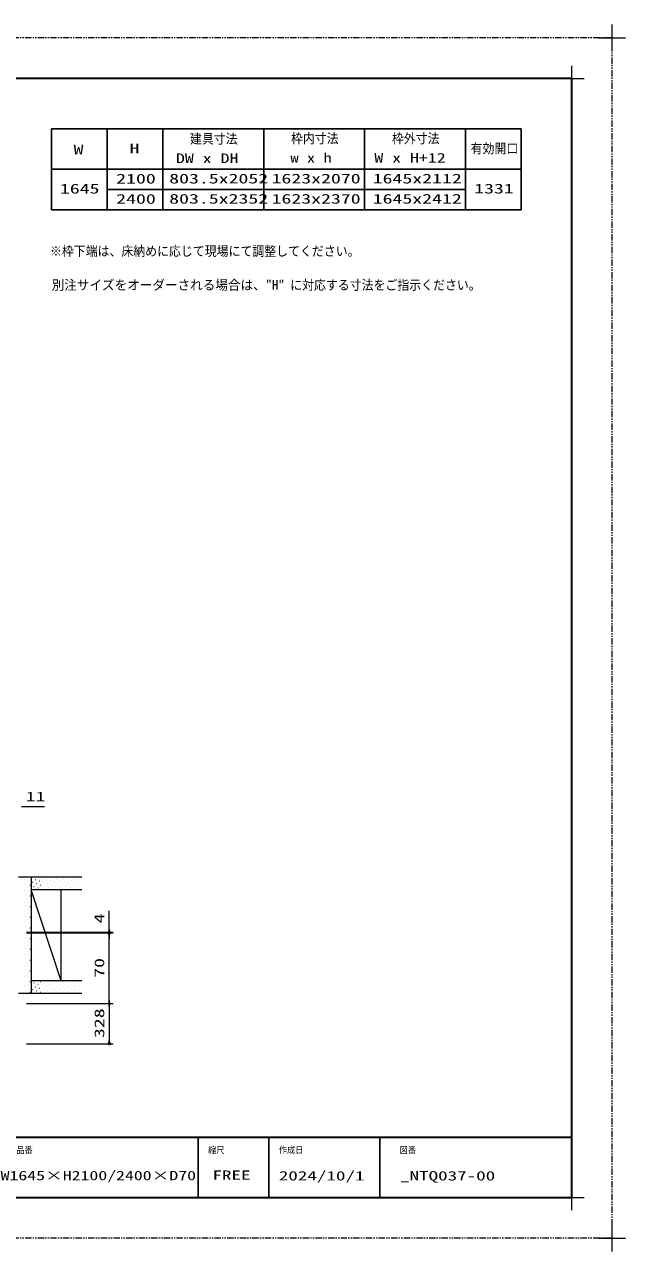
# Model space of a CAD drawing. Units: millimetres, scale not verified. Extents: x -1306 to 1306, y -607 to 607.
# Drawn here: x -195 to 400, y -607 to 607 of the extents above; entities that cross this region are included whole.
import ezdxf
from ezdxf.enums import TextEntityAlignment as Align

# ---------------------------------------------------------------- set-up
doc = ezdxf.new("R2010")
doc.units = ezdxf.units.MM
doc.header["$LTSCALE"] = 5
doc.header["$PDMODE"] = 32
doc.header["$PDSIZE"] = 2.5
doc.linetypes.add('USER1', pattern=[2.5, 1.25, -0.25, 0.25, -0.25, 0.25, -0.25])
for name, color, linetype, lineweight in [('0-1_線(黄)', 2, 'Continuous', 15), ('0-3_陰線', 4, 'USER1', 9), ('0-D_線(白)', 7, 'Continuous', 30), ('1-1_寸法線', 3, 'Continuous', 13), ('1-2_ハッチング', 6, 'Continuous', 9), ('1-4_DEFPOINTS', 7, 'Continuous', 5), ('1-5_0', 3, 'Continuous', 25), ('1-7_図面枠', 7, 'Continuous', 35), ('1-8_一般', 7, 'Continuous', 5)]:
    doc.layers.add(name, color=color, linetype=linetype, lineweight=lineweight)
doc.styles.add('ＭＳ ゴシック', font='')
doc.styles.get('ＭＳ ゴシック').set_extended_font_data('MS Gothic')

# ---------------------------------------------------------------- blocks, each defined once
blk = doc.blocks.new('_DOT')
at = {"layer": '1-5_0'}
blk.add_line((-2.5, 0), (-5, 0), dxfattribs=at)
for points in [[(0, 0), (-2.5, 0), (-2.48, 0.313)], [(0, 0), (-2.48, -0.313), (-2.5, 0)], [(0, 0), (-2.48, 0.313), (-2.421, 0.622)], [(0, 0), (-2.421, -0.622), (-2.48, -0.313)], [(0, 0), (-2.421, 0.622), (-2.324, 0.92)], [(0, 0), (-2.324, -0.92), (-2.421, -0.622)], [(0, 0), (-2.324, 0.92), (-2.191, 1.204)], [(0, 0), (-2.191, -1.204), (-2.324, -0.92)], [(0, 0), (-2.191, 1.204), (-2.023, 1.469)], [(0, 0), (-2.023, -1.469), (-2.191, -1.204)], [(0, 0), (-2.023, 1.469), (-1.822, 1.711)], [(0, 0), (-1.822, -1.711), (-2.023, -1.469)], [(0, 0), (-1.822, 1.711), (-1.594, 1.926)], [(0, 0), (-1.594, -1.926), (-1.822, -1.711)], [(0, 0), (-1.594, 1.926), (-1.34, 2.111)], [(0, 0), (-1.34, -2.111), (-1.594, -1.926)], [(0, 0), (-1.34, 2.111), (-1.064, 2.262)], [(0, 0), (-1.064, -2.262), (-1.34, -2.111)], [(0, 0), (-1.064, 2.262), (-0.773, 2.378)], [(0, 0), (-0.773, -2.378), (-1.064, -2.262)], [(0, 0), (-0.773, 2.378), (-0.468, 2.456)], [(0, 0), (-0.468, -2.456), (-0.773, -2.378)], [(0, 0), (-0.468, 2.456), (-0.157, 2.495)], [(0, 0), (-0.157, -2.495), (-0.468, -2.456)], [(0, 0), (-0.157, 2.495), (0.157, 2.495)], [(0, 0), (0.157, -2.495), (-0.157, -2.495)], [(0, 0), (0.157, 2.495), (0.468, 2.456)], [(0, 0), (0.468, 2.456), (0.773, 2.378)], [(0, 0), (0.773, 2.378), (1.064, 2.262)], [(0, 0), (1.064, 2.262), (1.34, 2.111)], [(0, 0), (1.34, 2.111), (1.594, 1.926)], [(0, 0), (1.594, 1.926), (1.822, 1.711)], [(0, 0), (1.822, 1.711), (2.023, 1.469)], [(0, 0), (2.023, 1.469), (2.191, 1.204)], [(0, 0), (2.191, 1.204), (2.324, 0.92)], [(0, 0), (2.324, 0.92), (2.421, 0.622)], [(0, 0), (2.421, 0.622), (2.48, 0.313)], [(0, 0), (2.48, 0.313), (2.5, 0)], [(0, 0), (0.468, -2.456), (0.157, -2.495)], [(0, 0), (0.773, -2.378), (0.468, -2.456)], [(0, 0), (1.064, -2.262), (0.773, -2.378)], [(0, 0), (1.34, -2.111), (1.064, -2.262)], [(0, 0), (1.594, -1.926), (1.34, -2.111)], [(0, 0), (1.822, -1.711), (1.594, -1.926)], [(0, 0), (2.023, -1.469), (1.822, -1.711)], [(0, 0), (2.191, -1.204), (2.023, -1.469)], [(0, 0), (2.324, -0.92), (2.191, -1.204)], [(0, 0), (2.421, -0.622), (2.324, -0.92)], [(0, 0), (2.48, -0.313), (2.421, -0.622)], [(0, 0), (2.5, 0), (2.48, -0.313)]]:
    blk.add_solid(points, dxfattribs=at)
blk = doc.blocks.new('グループ-13-1')
at = {"layer": '1-8_一般'}
for p, q in [((62041.6, -14029.5), (62041.6, -13365.5)), ((61709.6, -13697.5), (62373.6, -13697.5))]:
    blk.add_line(p, q, dxfattribs=at)

msp = doc.modelspace()

# ---------------------------------------------------------------- linework, layer by layer
at = {"layer": '0-1_線(黄)'}
for p, q in [((-138.008, -236.841), (-200.848, -236.841)), ((-188.348, -236.841), (-188.348, -351.841)), ((-138.008, -249.341), (-188.348, -249.341)), ((-158.348, -339.341), (-188.348, -249.341)), ((-158.348, -339.341), (-158.348, -249.341)), ((-138.008, -339.341), (-188.348, -339.341)), ((-138.008, -351.841), (-200.848, -351.841))]:
    msp.add_line(p, q, dxfattribs=at)
at = {"layer": '0-3_陰線'}
for p, q in [((387.036, 594), (-1292.964, 594)), ((387.036, -594), (387.036, 594)), ((387.036, -594), (-1292.964, -594))]:
    msp.add_line(p, q, dxfattribs=at)
at = {"layer": '0-D_線(白)'}
for p, q in [((-167.964, 504), (-167.964, 424)), ((-167.964, 504), (297.036, 504)), ((-112.964, 504), (-112.964, 424)), ((-57.964, 504), (-57.964, 424)), ((42.036, 504), (42.036, 424)), ((142.036, 504), (142.036, 424)), ((242.036, 504), (242.036, 424)), ((297.036, 504), (297.036, 424)), ((-167.964, 464), (297.036, 464)), ((-112.964, 444), (242.036, 444)), ((-167.964, 424), (297.036, 424))]:
    msp.add_line(p, q, dxfattribs=at)
at = {"layer": '1-1_寸法線'}
for p, q in [((-197.848, -166.841), (-174.943, -166.841)), ((-110.848, -288.08), (-110.848, -269.937)), ((-192.848, -291.08), (-106.848, -291.08)), ((-110.848, -291.841), (-110.848, -291.08)), ((-192.848, -291.841), (-106.848, -291.841)), ((-192.848, -291.841), (-106.848, -291.841)), ((-110.848, -358.841), (-110.848, -294.841)), ((-110.848, -294.841), (-110.848, -297.841)), ((-192.848, -361.841), (-106.848, -361.841)), ((-192.848, -361.841), (-106.848, -361.841)), ((-110.848, -364.841), (-110.848, -398.603)), ((-192.848, -401.603), (-106.848, -401.603))]:
    msp.add_line(p, q, dxfattribs=at)
at = {"layer": '1-2_ハッチング'}
for p, q in [((-194.712, -239.213), (-194.662, -239.213)), ((-190.735, -240.539), (-190.685, -240.539)), ((-188.083, -237.887), (-188.033, -237.887)), ((-186.757, -241.865), (-186.707, -241.865)), ((-184.106, -239.213), (-184.056, -239.213)), ((-180.128, -240.539), (-180.078, -240.539)), ((-177.476, -237.887), (-177.426, -237.887)), ((-176.151, -241.865), (-176.101, -241.865)), ((-173.499, -239.213), (-173.449, -239.213)), ((-169.522, -240.539), (-169.472, -240.539)), ((-166.87, -237.887), (-166.82, -237.887)), ((-165.544, -241.865), (-165.494, -241.865)), ((-162.892, -239.213), (-162.842, -239.213)), ((-158.915, -240.539), (-158.865, -240.539)), ((-156.263, -237.887), (-156.213, -237.887)), ((-154.937, -241.865), (-154.887, -241.865)), ((-152.286, -239.213), (-152.236, -239.213)), ((-148.308, -240.539), (-148.258, -240.539)), ((-145.657, -237.887), (-145.607, -237.887)), ((-144.331, -241.865), (-144.281, -241.865)), ((-141.679, -239.213), (-141.629, -239.213)), ((-194.712, -249.82), (-194.662, -249.82)), ((-193.386, -243.19), (-193.336, -243.19)), ((-193.386, -253.797), (-193.336, -253.797)), ((-192.061, -247.168), (-192.011, -247.168)), ((-190.735, -251.145), (-190.685, -251.145)), ((-189.409, -244.516), (-189.359, -244.516)), ((-188.083, -248.494), (-188.033, -248.494)), ((-185.431, -245.842), (-185.381, -245.842)), ((-182.78, -243.19), (-182.73, -243.19)), ((-181.454, -247.168), (-181.404, -247.168)), ((-178.802, -244.516), (-178.752, -244.516)), ((-177.476, -248.494), (-177.426, -248.494)), ((-174.825, -245.842), (-174.775, -245.842)), ((-172.173, -243.19), (-172.123, -243.19)), ((-170.847, -247.168), (-170.797, -247.168)), ((-168.196, -244.516), (-168.146, -244.516)), ((-166.87, -248.494), (-166.82, -248.494)), ((-164.218, -245.842), (-164.168, -245.842)), ((-161.567, -243.19), (-161.517, -243.19)), ((-160.241, -247.168), (-160.191, -247.168)), ((-157.589, -244.516), (-157.539, -244.516)), ((-156.263, -248.494), (-156.213, -248.494)), ((-153.612, -245.842), (-153.562, -245.842)), ((-150.96, -243.19), (-150.91, -243.19)), ((-149.634, -247.168), (-149.584, -247.168)), ((-146.982, -244.516), (-146.932, -244.516)), ((-145.657, -248.494), (-145.607, -248.494)), ((-143.005, -245.842), (-142.955, -245.842)), ((-140.353, -243.19), (-140.303, -243.19)), ((-139.028, -247.168), (-138.978, -247.168)), ((-194.712, -260.426), (-194.662, -260.426)), ((-193.386, -264.404), (-193.336, -264.404)), ((-192.061, -257.774), (-192.011, -257.774)), ((-190.735, -261.752), (-190.685, -261.752)), ((-189.409, -255.123), (-189.359, -255.123)), ((-189.409, -265.729), (-189.359, -265.729)), ((-194.712, -271.033), (-194.662, -271.033)), ((-193.386, -275.01), (-193.336, -275.01)), ((-192.061, -268.381), (-192.011, -268.381)), ((-192.061, -278.988), (-192.011, -278.988)), ((-190.735, -272.359), (-190.685, -272.359)), ((-189.409, -276.336), (-189.359, -276.336)), ((-194.712, -281.639), (-194.662, -281.639)), ((-193.386, -285.617), (-193.336, -285.617)), ((-192.061, -289.594), (-192.011, -289.594)), ((-190.735, -282.965), (-190.685, -282.965)), ((-189.409, -286.943), (-189.359, -286.943)), ((-194.712, -292.246), (-194.662, -292.246)), ((-194.712, -302.853), (-194.662, -302.853)), ((-193.386, -296.223), (-193.336, -296.223)), ((-192.061, -300.201), (-192.011, -300.201)), ((-190.735, -293.572), (-190.685, -293.572)), ((-189.409, -297.549), (-189.359, -297.549)), ((-194.712, -313.459), (-194.662, -313.459)), ((-193.386, -306.83), (-193.336, -306.83)), ((-192.061, -310.807), (-192.011, -310.807)), ((-190.735, -304.178), (-190.685, -304.178)), ((-190.735, -314.785), (-190.685, -314.785)), ((-189.409, -308.156), (-189.359, -308.156)), ((-194.712, -324.066), (-194.662, -324.066)), ((-193.386, -317.437), (-193.336, -317.437)), ((-192.061, -321.414), (-192.011, -321.414)), ((-190.735, -325.392), (-190.685, -325.392)), ((-189.409, -318.762), (-189.359, -318.762)), ((-194.712, -334.672), (-194.662, -334.672)), ((-193.386, -328.043), (-193.336, -328.043)), ((-193.386, -338.65), (-193.336, -338.65)), ((-192.061, -332.021), (-192.011, -332.021)), ((-190.735, -335.998), (-190.685, -335.998)), ((-189.409, -329.369), (-189.359, -329.369)), ((-189.409, -339.976), (-189.359, -339.976)), ((-178.802, -339.976), (-178.752, -339.976)), ((-168.196, -339.976), (-168.146, -339.976)), ((-157.589, -339.976), (-157.539, -339.976)), ((-146.982, -339.976), (-146.932, -339.976)), ((-194.712, -345.279), (-194.662, -345.279)), ((-193.386, -349.256), (-193.336, -349.256)), ((-192.061, -342.627), (-192.011, -342.627)), ((-190.735, -346.605), (-190.685, -346.605)), ((-189.409, -350.582), (-189.359, -350.582)), ((-188.083, -343.953), (-188.033, -343.953)), ((-186.757, -347.931), (-186.707, -347.931)), ((-185.431, -341.301), (-185.381, -341.301)), ((-184.106, -345.279), (-184.056, -345.279)), ((-182.78, -349.256), (-182.73, -349.256)), ((-181.454, -342.627), (-181.404, -342.627)), ((-180.128, -346.605), (-180.078, -346.605)), ((-178.802, -350.582), (-178.752, -350.582)), ((-177.476, -343.953), (-177.426, -343.953)), ((-176.151, -347.931), (-176.101, -347.931)), ((-174.825, -341.301), (-174.775, -341.301)), ((-173.499, -345.279), (-173.449, -345.279)), ((-172.173, -349.256), (-172.123, -349.256)), ((-170.847, -342.627), (-170.797, -342.627)), ((-169.522, -346.605), (-169.472, -346.605)), ((-168.196, -350.582), (-168.146, -350.582)), ((-166.87, -343.953), (-166.82, -343.953)), ((-165.544, -347.931), (-165.494, -347.931)), ((-164.218, -341.301), (-164.168, -341.301)), ((-162.892, -345.279), (-162.842, -345.279)), ((-161.567, -349.256), (-161.517, -349.256)), ((-160.241, -342.627), (-160.191, -342.627)), ((-158.915, -346.605), (-158.865, -346.605)), ((-157.589, -350.582), (-157.539, -350.582)), ((-156.263, -343.953), (-156.213, -343.953)), ((-154.937, -347.931), (-154.887, -347.931)), ((-153.612, -341.301), (-153.562, -341.301)), ((-152.286, -345.279), (-152.236, -345.279)), ((-150.96, -349.256), (-150.91, -349.256)), ((-149.634, -342.627), (-149.584, -342.627)), ((-148.308, -346.605), (-148.258, -346.605)), ((-146.982, -350.582), (-146.932, -350.582)), ((-145.657, -343.953), (-145.607, -343.953)), ((-144.331, -347.931), (-144.281, -347.931)), ((-143.005, -341.301), (-142.955, -341.301)), ((-141.679, -345.279), (-141.629, -345.279)), ((-140.353, -349.256), (-140.303, -349.256)), ((-139.028, -342.627), (-138.978, -342.627))]:
    msp.add_line(p, q, dxfattribs=at)
at = {"layer": '1-4_DEFPOINTS'}
for p, q in [((347.036, 541.55), (347.036, 566.45)), ((334.586, 554), (359.486, 554)), ((347.036, -566.45), (347.036, -541.55)), ((334.586, -554), (359.486, -554))]:
    msp.add_line(p, q, dxfattribs=at)
for p in [(-110.848, -291.841), (-110.848, -291.841), (-110.848, -401.603)]:
    msp.add_point(p, dxfattribs=at)
at = {"layer": '1-5_0', "color": 7}
for p, q in [((-22.964, -494), (-22.964, -554)), ((47.036, -494), (47.036, -554)), ((157.036, -494), (157.036, -554))]:
    msp.add_line(p, q, dxfattribs=at)
at = {"layer": '1-7_図面枠'}
msp.add_line((-1252.964, -494), (347.036, -494), dxfattribs=at)
msp.add_lwpolyline([(-1252.964, -554), (347.036, -554), (347.036, 554), (-1252.964, 554)], close=True, dxfattribs=at)

# ---------------------------------------------------------------- block references
at = {"layer": '0-3_陰線', "xscale": 0.04, "yscale": 0.04}
for p in [(-2094.629, 1141.9), (-2094.629, -46.1)]:
    msp.add_blockref('グループ-13-1', p, dxfattribs=at)
at = {"layer": '1-1_寸法線', "xscale": 0.6, "yscale": 0.6}
for p, rotation in [((-110.848, -291.08), 270), ((-110.848, -291.841), 90), ((-110.848, -291.841), 90), ((-110.848, -361.841), 270), ((-110.848, -361.841), 90), ((-110.848, -401.603), 270)]:
    msp.add_blockref('_DOT', p, dxfattribs=dict(at, rotation=rotation))

# ---------------------------------------------------------------- texts
at = {"layer": '0-1_線(黄)', "style": 'ＭＳ ゴシック'}
for s, height, width, p in [('建具寸法', 9.604, 0.9, (-30.965, 486.519)), ('枠内寸法', 9.604, 0.9, (69.021, 486.873)), ('枠外寸法', 9.604, 0.9, (169.021, 486.873)), ('W', 9.604, 1.5, (-146.217, 475.906)), ('H', 9.604, 1.5, (-90.826, 476.887)), ('有効開口', 9.604, 0.9, (246.996, 476.887)), ('DW x DH', 9.621, 1.35, (-44.832, 467.19)), ('w x h', 9.621, 1.25, (68.471, 467.615)), ('W x H+12', 9.621, 1.35, (151.609, 467.615)), ('1645', 9.604, 1.5, (-159.741, 437.121)), ('2100', 9.604, 1.5, (-104.024, 446.979)), ('803.5x2052', 9.604, 1.5, (-51.513, 447.081)), ('1623x2070', 9.604, 1.5, (49.851, 447.081)), ('1645x2112', 9.604, 1.5, (150.031, 447.081)), ('1331', 9.604, 1.5, (250.479, 437.157)), ('2400', 9.604, 1.5, (-104.024, 426.979)), ('803.5x2352', 9.604, 1.5, (-51.513, 427.081)), ('1623x2370', 9.604, 1.5, (49.851, 427.081)), ('1645x2412', 9.604, 1.5, (150.031, 427.081)), ('※枠下端は、床納めに応じて現場にて調整してください。', 9.604, 0.9, (-169.575, 375.331)), ('別注サイズをオーダーされる場合は、"H"', 9.621, 0.95, (-167.883, 341.798)), ('に対応する寸法をご指示ください。', 9.604, 0.9, (68.309, 341.798))]:
    msp.add_text(s, height=height, dxfattribs=dict(at, width=width)).set_placement(p, align=Align.BOTTOM_LEFT)
at = {"layer": '1-1_寸法線', "style": 'ＭＳ ゴシック', "width": 1.5}
msp.add_text('11', height=9.604, dxfattribs=at).set_placement((-193.705, -164.692), align=Align.BOTTOM_LEFT)
for s, p in [('4', (-112.998, -282.508)), ('70', (-112.998, -336.365)), ('328', (-112.998, -396.008))]:
    msp.add_text(s, height=9.604, rotation=90, dxfattribs=at).set_placement(p, align=Align.BOTTOM_LEFT)
at = {"layer": '1-7_図面枠', "style": 'ＭＳ ゴシック'}
for s, height, width, p in [('品番', 6.452, 0.9, (-202.964, -512.073)), ('縮尺', 6.452, 0.9, (-12.964, -512.038)), ('作成日', 6.452, 0.9, (57.036, -511.963)), ('図番', 6.452, 0.9, (176.633, -512.073)), ('W1645×H2100/2400×D70', 9.236, 1.4, (-218.459, -539.518)), ('FREE', 9.238, 1.5, (-8.664, -539.129)), ('2024/10/1', 9.238, 1.5, (57.036, -539.776)), ('_NTQ037-00', 9.238, 1.5, (177.071, -539.776))]:
    msp.add_text(s, height=height, dxfattribs=dict(at, width=width)).set_placement(p, align=Align.BOTTOM_LEFT)

doc.saveas('drawing.dxf')
